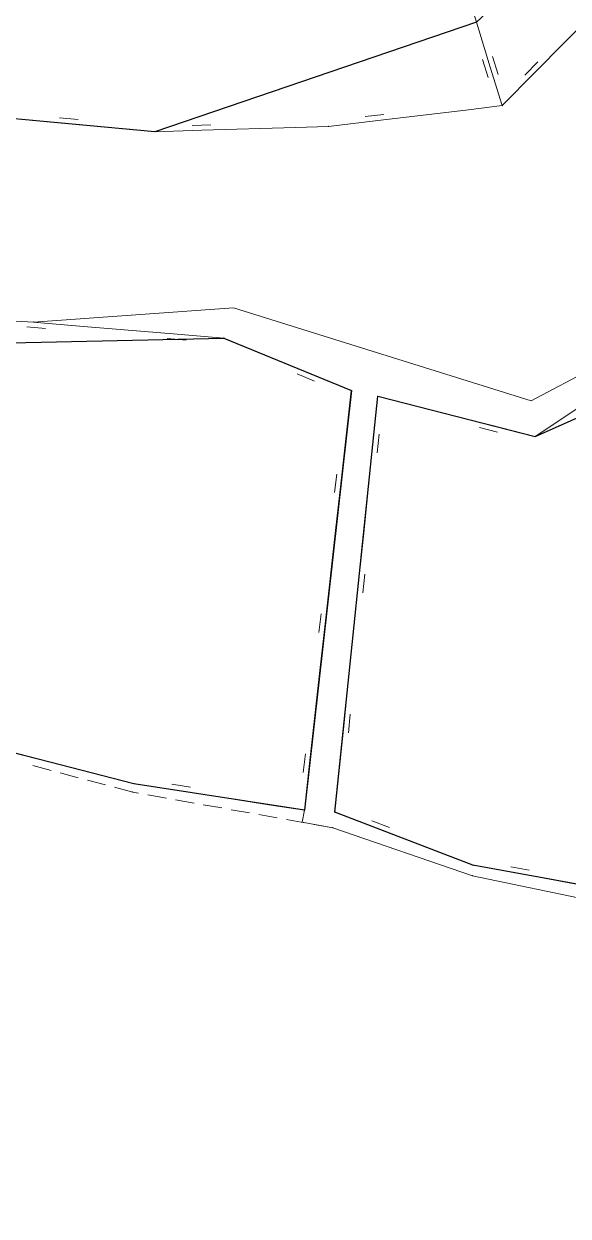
# Model space of a CAD drawing. Header units: millimetres. Extents: x 614452 to 616952, y 4151662 to 4153442.
# Drawn here: x 615834.9 to 615892.8, y 4152140 to 4152267.1 of the extents above; entities that cross this region are included whole.
import ezdxf
from ezdxf.xclip import XClip

# ---------------------------------------------------------------- set-up
doc = ezdxf.new("R2010")
doc.units = ezdxf.units.MM
doc.header["$XCLIPFRAME"] = 2
for name, color, linetype, lineweight in [('02_ADA_ALN_YENI', 7, 'Continuous', 30), ('03_PARSEL_ALN_YENI', 171, 'Continuous', 0), ('03_PARSEL_SNR_YENI', 5, 'Continuous', 0), ('06_DETAY_SNR_KROKI', 4, 'Continuous', 0), ('06_DETAY_SNR_PAFTA', 26, 'Continuous', 0), ('07_SNRTIP_GECERLI', 30, 'Continuous', 0), ('07_SNRTIP_SABIT', 18, 'Continuous', 0), ('NOKTA_DETAY_YENI', 171, 'Continuous', 0), ('NOKTA_PARSEL_YENI', 30, 'Continuous', 0)]:
    doc.layers.add(name, color=color, linetype=linetype, lineweight=lineweight)

# ---------------------------------------------------------------- blocks, each defined once
blk = doc.blocks.new('fggg')
at = {"layer": '02_ADA_ALN_YENI', "color": 252}
for points in [[(615826.8, 4152386, 0), (615843.44, 4152398.01, 0), (615848.33, 4152400.25, 0), (615853.81, 4152402.77, 0), (615868.33, 4152409.45, 0), (615874.04, 4152386.46, 0), (615894.88, 4152375.16, 0), (615915.75, 4152369.21, 0), (615931.44, 4152363.67, 0), (615925.24, 4152333.76, 0), (615921.49, 4152309.89, 0), (615910.98, 4152278.86, 0), (615892.58, 4152276.16, 0), (615883.07, 4152267.28, 0), (615848.81, 4152255.6, 0), (615819.7, 4152258.29, 0)], [(615936.44, 4152139.81, 0), (615927.62, 4152151.86, 0), (615921.5, 4152155.69, 0), (615915.12, 4152161.26, 0), (615900.21, 4152174.2, 0), (615882.69, 4152177.41, 0), (615867.99, 4152183.06, 0), (615872.56, 4152227.4, 0), (615889.33, 4152223.13, 0), (615904.91, 4152230.06, 0), (615917.68, 4152238.46, 0), (615942.92, 4152248.43, 0), (615948.77, 4152232.93, 0), (615951.7, 4152229.42, 0), (615959.6, 4152222.8, 0), (615968.84, 4152217.13, 0), (615979.59, 4152211.86, 0), (615997.4, 4152203.52, 0), (616016.61, 4152193.34, 0)]]:
    blk.add_polyline3d(points, dxfattribs=at)
blk.add_polyline3d([(615831.81, 4152233.05, 0), (615856.16, 4152233.61, 0), (615869.74, 4152228.02, 0), (615864.74, 4152183.27, 0), (615846.59, 4152186.1, 0), (615828.64, 4152190.69, 0), (615810.33, 4152191.91, 0), (615782.25, 4152193.04, 0), (615751.95, 4152178.79, 0), (615734.49, 4152177.15, 0), (615714.8, 4152165.66, 0), (615703.38, 4152159, 0), (615695.82, 4152153.9, 0), (615654.2, 4152153.43, 0), (615647.76, 4152213.52, 0), (615650.08, 4152234.98, 0), (615656.86, 4152255.79, 0), (615693.32, 4152263.24, 0), (615706.74, 4152261.31, 0), (615734.09, 4152253.17, 0), (615747.23, 4152249.91, 0), (615774.91, 4152235.67, 0), (615831.81, 4152233.05, 0)], close=True, dxfattribs=at)
at = {"layer": '03_PARSEL_ALN_YENI', "color": 252}
for points in [[(615802.34, 4152353.31, 0), (615816.29, 4152358.31, 0), (615810.34, 4152379.38, 0), (615826.8, 4152386, 0), (615843.44, 4152398.01, 0), (615856.82, 4152354.99, 0), (615865.35, 4152325.42, 0), (615875.85, 4152290.73, 0), (615883.07, 4152267.28, 0), (615848.81, 4152255.6, 0), (615819.7, 4152258.29, 0), (615812.91, 4152295.49, 0), (615807.12, 4152327.11, 0), (615802.34, 4152353.31, 0)], [(615872.56, 4152227.4, 0), (615889.33, 4152223.13, 0), (615904.91, 4152230.06, 0), (615917.68, 4152238.46, 0), (615942.92, 4152248.43, 0), (615948.77, 4152232.93, 0), (615951.7, 4152229.42, 0), (615959.6, 4152222.8, 0), (615968.84, 4152217.13, 0), (615979.59, 4152211.86, 0), (615997.4, 4152203.52, 0), (615990.4, 4152200.5, 0), (615979, 4152193.67, 0), (615943.07, 4152175.57, 0), (615915.12, 4152161.26, 0), (615900.21, 4152174.2, 0), (615882.69, 4152177.41, 0), (615867.99, 4152183.06, 0), (615872.56, 4152227.4, 0)], [(615864.74, 4152183.27, 0), (615846.59, 4152186.1, 0), (615828.64, 4152190.69, 0), (615810.33, 4152191.91, 0), (615782.25, 4152193.04, 0), (615776.39, 4152201.01, 0), (615774.38, 4152216.46, 0), (615774.91, 4152235.67, 0), (615831.81, 4152233.05, 0), (615856.16, 4152233.61, 0), (615869.74, 4152228.02, 0), (615864.74, 4152183.27, 0)]]:
    blk.add_polyline3d(points, close=True, dxfattribs=at)
at = {"layer": '03_PARSEL_SNR_YENI', "color": 252}
for p, q in [((615865.11, 4152229.93, 0.95), (615856.16, 4152233.61, 0.95)), ((615865.82, 4152229.03, 0.95), (615863.98, 4152229.79, 0.95)), ((615869.74, 4152228.02, 0.95), (615865.11, 4152229.93, 0.95)), ((615868.62, 4152218.06, 0.95), (615869.73, 4152227.99, 0.95)), ((615869.73, 4152227.99, 0.95), (615869.74, 4152228.02, 0.95)), ((615872.56, 4152227.4, 0.95), (615872.04, 4152222.42, 0.95)), ((615874.79, 4152226.83, 0.95), (615872.56, 4152227.4, 0.95)), ((615884.48, 4152224.36, 0.95), (615874.79, 4152226.83, 0.95)), ((615872.71, 4152223.36, 0.95), (615872.5, 4152221.37, 0.95)), ((615885.31, 4152223.57, 0.95), (615883.38, 4152224.06, 0.95)), ((615889.33, 4152223.13, 0.95), (615884.48, 4152224.36, 0.95)), ((615872.04, 4152222.42, 0.95), (615871.02, 4152212.48, 0.95)), ((615867.95, 4152217.13, 0.95), (615868.18, 4152219.11, 0.95)), ((615868.07, 4152213.09, 0.95), (615868.62, 4152218.06, 0.95)), ((615866.96, 4152203.15, 0.95), (615868.07, 4152213.09, 0.95)), ((615871.02, 4152212.48, 0.95), (615870.51, 4152207.5, 0.95)), ((615871.17, 4152208.44, 0.95), (615870.96, 4152206.45, 0.95)), ((615870.51, 4152207.5, 0.95), (615869.48, 4152197.55, 0.95)), ((615866.29, 4152202.22, 0.95), (615866.51, 4152204.21, 0.95)), ((615866.4, 4152198.18, 0.95), (615866.96, 4152203.15, 0.95)), ((615865.29, 4152188.24, 0.95), (615866.4, 4152198.18, 0.95)), ((615869.48, 4152197.55, 0.95), (615868.97, 4152192.58, 0.95)), ((615869.63, 4152193.52, 0.95), (615869.42, 4152191.53, 0.95)), ((615868.97, 4152192.58, 0.95), (615867.99, 4152183.06, 0.95)), ((615833.48, 4152189.46, 0.95), (615843.17, 4152186.98, 0.95)), ((615864.62, 4152187.31, 0.95), (615864.84, 4152189.3, 0.95)), ((615864.74, 4152183.27, 0.95), (615865.29, 4152188.24, 0.95)), ((615843.17, 4152186.98, 0.95), (615846.59, 4152186.1, 0.95)), ((615846.59, 4152186.1, 0.95), (615851.53, 4152185.33, 0.95)), ((615850.63, 4152186.04, 0.95), (615852.61, 4152185.73, 0.95)), ((615851.53, 4152185.33, 0.95), (615861.41, 4152183.79, 0.95)), ((615861.41, 4152183.79, 0.95), (615864.74, 4152183.27, 0.95)), ((615867.99, 4152183.06, 0.95), (615872.65, 4152181.27, 0.95)), ((615871.92, 4152182.15, 0.95), (615873.79, 4152181.43, 0.95)), ((615872.65, 4152181.27, 0.95), (615881.99, 4152177.68, 0.95)), ((615881.99, 4152177.68, 0.95), (615882.69, 4152177.41, 0.95)), ((615882.69, 4152177.41, 0.95), (615887.6, 4152176.51, 0.95)), ((615886.72, 4152177.24, 0.95), (615888.69, 4152176.88, 0.95)), ((615887.6, 4152176.51, 0.95), (615897.44, 4152174.71, 0.95))]:
    blk.add_line(p, q, dxfattribs=at)
for p in [(615856.16, 4152233.61, 621.97), (615869.74, 4152228.02, 622.22), (615869.74, 4152228.02, 622.22), (615872.56, 4152227.4, 622.42), (615872.56, 4152227.4, 622.42), (615889.33, 4152223.13, 623.53), (615846.59, 4152186.1, 621.73), (615846.59, 4152186.1, 621.73), (615864.74, 4152183.27, 622.15), (615864.74, 4152183.27, 622.15), (615867.99, 4152183.06, 622.63), (615867.99, 4152183.06, 622.63), (615882.69, 4152177.41, 622.82), (615882.69, 4152177.41, 622.82)]:
    blk.add_point(p, dxfattribs=at)
at = {"layer": '06_DETAY_SNR_KROKI', "color": 252}
for p, q in [((615889.32, 4152261.95, 0.95), (615896.34, 4152269.07, 0.95)), ((615883.07, 4152267.28, 0.95), (615884.54, 4152262.51, 0.95)), ((615883.71, 4152263.3, 0.95), (615884.3, 4152261.39, 0.95)), ((615884.78, 4152263.63, 0.95), (615885.37, 4152261.72, 0.95)), ((615888.22, 4152261.63, 0.95), (615889.62, 4152263.06, 0.95)), ((615884.54, 4152262.51, 0.95), (615885.81, 4152258.39, 0.95)), ((615885.81, 4152258.39, 0.95), (615889.32, 4152261.95, 0.95)), ((615872.29, 4152256.78, 0.95), (615882.22, 4152257.96, 0.95)), ((615882.22, 4152257.96, 0.95), (615885.81, 4152258.39, 0.95)), ((615834.64, 4152256.91, 0.95), (615839.61, 4152256.45, 0.95)), ((615838.67, 4152257.1, 0.95), (615840.66, 4152256.92, 0.95)), ((615839.61, 4152256.45, 0.95), (615848.81, 4152255.6, 0.95)), ((615852.79, 4152256.29, 0.95), (615854.79, 4152256.35, 0.95)), ((615867.32, 4152256.18, 0.95), (615872.29, 4152256.78, 0.95)), ((615871.23, 4152257.22, 0.95), (615873.21, 4152257.45, 0.95)), ((615848.81, 4152255.6, 0.95), (615853.81, 4152255.76, 0.95)), ((615853.81, 4152255.76, 0.95), (615863.8, 4152256.07, 0.95)), ((615863.8, 4152256.07, 0.95), (615867.32, 4152256.18, 0.95)), ((615835.89, 4152235.31, 0.95), (615830.89, 4152235.6, 0.95)), ((615837.18, 4152234.63, 0.95), (615835.19, 4152234.8, 0.95)), ((615836.23, 4152235.28, 0.95), (615835.89, 4152235.31, 0.95)), ((615841.21, 4152234.86, 0.95), (615836.23, 4152235.28, 0.95)), ((615851.18, 4152234.03, 0.95), (615841.21, 4152234.86, 0.95)), ((615852.13, 4152233.38, 0.95), (615850.13, 4152233.55, 0.95)), ((615856.16, 4152233.61, 0.95), (615851.18, 4152234.03, 0.95)), ((615900.47, 4152230.56, 0.95), (615892.15, 4152225.01, 0.95)), ((615892.15, 4152225.01, 0.95), (615889.33, 4152223.13, 0.95))]:
    blk.add_line(p, q, dxfattribs=at)
for p in [(615885.81, 4152258.39, 616.94), (615885.81, 4152258.39, 616.94), (615885.81, 4152258.39, 616.94), (615848.81, 4152255.6, 616.11), (615848.81, 4152255.6, 616.11), (615867.32, 4152256.18, 615.87), (615867.32, 4152256.18, 615.87), (615835.89, 4152235.31, 621.19), (615835.89, 4152235.31, 621.19), (615856.16, 4152233.61, 621.97), (615889.33, 4152223.13, 623.53)]:
    blk.add_point(p, dxfattribs=at)
at = {"layer": '06_DETAY_SNR_PAFTA', "color": 252}
for p, q in [((615888.9, 4152226.93, 475.72), (615914.11, 4152240.35)), ((615814.25, 4152236.57, 620.59), (615835.89, 4152235.31, 621.19)), ((615835.89, 4152235.31, 621.19), (615857.18, 4152236.84, 479.53)), ((615857.18, 4152236.84, 479.53), (615888.9, 4152226.93, 475.72)), ((615837.75, 4152187.52, 0.95), (615835.82, 4152188.03, 0.95)), ((615840.65, 4152186.74, 0.95), (615838.72, 4152187.26, 0.95)), ((615843.55, 4152185.97, 0.95), (615841.62, 4152186.49, 0.95)), ((615846.45, 4152185.2, 0.95), (615844.52, 4152185.72, 0.95)), ((615847.08, 4152185.09, 0.95), (615846.45, 4152185.2, 0.95)), ((615850.04, 4152184.56, 0.95), (615848.07, 4152184.91, 0.95)), ((615852.99, 4152184.04, 0.95), (615851.02, 4152184.39, 0.95)), ((615855.94, 4152183.51, 0.95), (615853.97, 4152183.86, 0.95)), ((615858.9, 4152182.98, 0.95), (615856.93, 4152183.33, 0.95)), ((615861.85, 4152182.46, 0.95), (615859.88, 4152182.81, 0.95)), ((615864.5, 4152181.98, 546.39), (615864.74, 4152183.27, 622.15)), ((615864.8, 4152181.93, 0.95), (615862.83, 4152182.28, 0.95)), ((615867.76, 4152181.41, 622.61), (615864.5, 4152181.98, 546.39)), ((615867.76, 4152181.41, 0.95), (615865.79, 4152181.76, 0.95)), ((615882.63, 4152176.28, 622.85), (615867.76, 4152181.41, 622.61)), ((615899.69, 4152172.71, 622.95), (615882.63, 4152176.28, 622.85))]:
    blk.add_line(p, q, dxfattribs=at)
for p in [(615846.45, 4152185.2, 621.84), (615846.45, 4152185.2, 621.84), (615867.76, 4152181.41, 622.61)]:
    blk.add_point(p, dxfattribs=at)
at = {"layer": '07_SNRTIP_GECERLI', "color": 252}
for points in [[(615848.81, 4152255.6, 616.11), (615883.07, 4152267.28, 0)], [(615889.33, 4152223.13, 623.53), (615904.91, 4152230.06, 0), (615917.68, 4152238.46, 0), (615942.92, 4152248.43, 625.86)], [(615774.91, 4152235.67, 0), (615831.81, 4152233.05, 0), (615856.16, 4152233.61, 621.97)]]:
    blk.add_polyline3d(points, dxfattribs=at)
at = {"layer": '07_SNRTIP_SABIT', "color": 252}
for points in [[(615819.7, 4152258.29, 615.62), (615848.81, 4152255.6, 616.11)], [(615869.74, 4152228.02, 622.22), (615856.16, 4152233.61, 621.97)], [(615864.74, 4152183.27, 622.15), (615869.74, 4152228.02, 622.22)], [(615872.56, 4152227.4, 622.42), (615867.99, 4152183.06, 622.63)], [(615872.56, 4152227.4, 622.42), (615889.33, 4152223.13, 623.53)], [(615782.25, 4152193.04, 619.66), (615810.33, 4152191.91, 620.43), (615828.64, 4152190.69, 620.99), (615846.59, 4152186.1, 621.73), (615864.74, 4152183.27, 622.15)], [(615915.12, 4152161.26, 623.74), (615900.21, 4152174.2, 623.17), (615882.69, 4152177.41, 622.82), (615867.99, 4152183.06, 622.63)]]:
    blk.add_polyline3d(points, dxfattribs=at)
at = {"layer": 'NOKTA_DETAY_YENI', "color": 252}
for p in [(615885.81, 4152258.39, 616.94), (615867.32, 4152256.18, 615.87), (615835.89, 4152235.31, 621.19), (615846.45, 4152185.2, 621.84), (615867.76, 4152181.41, 622.61), (615882.63, 4152176.28, 622.85)]:
    blk.add_point(p, dxfattribs=at)
at = {"layer": 'NOKTA_PARSEL_YENI', "color": 252}
for p in [(615848.81, 4152255.6, 616.11), (615856.16, 4152233.61, 621.97), (615869.74, 4152228.02, 622.22), (615872.56, 4152227.4, 622.42), (615889.33, 4152223.13, 623.53), (615846.59, 4152186.1, 621.73), (615864.74, 4152183.27, 622.15), (615867.99, 4152183.06, 622.63), (615882.69, 4152177.41, 622.82)]:
    blk.add_point(p, dxfattribs=at)

msp = doc.modelspace()

# ---------------------------------------------------------------- block references
ref = msp.add_blockref('fggg', (0, 0))
XClip(ref).set_block_clipping_path([(615240.7433106549, 4153442.5), (615240.7433106545, 4152542.5), (614452.5, 4152542.5), (614452.5, 4151662.5), (616764.340303037, 4151662.5), (616764.340303037, 4152542.5), (616327.5, 4152542.5), (616327.5, 4153442.5)])

doc.saveas('drawing.dxf')
